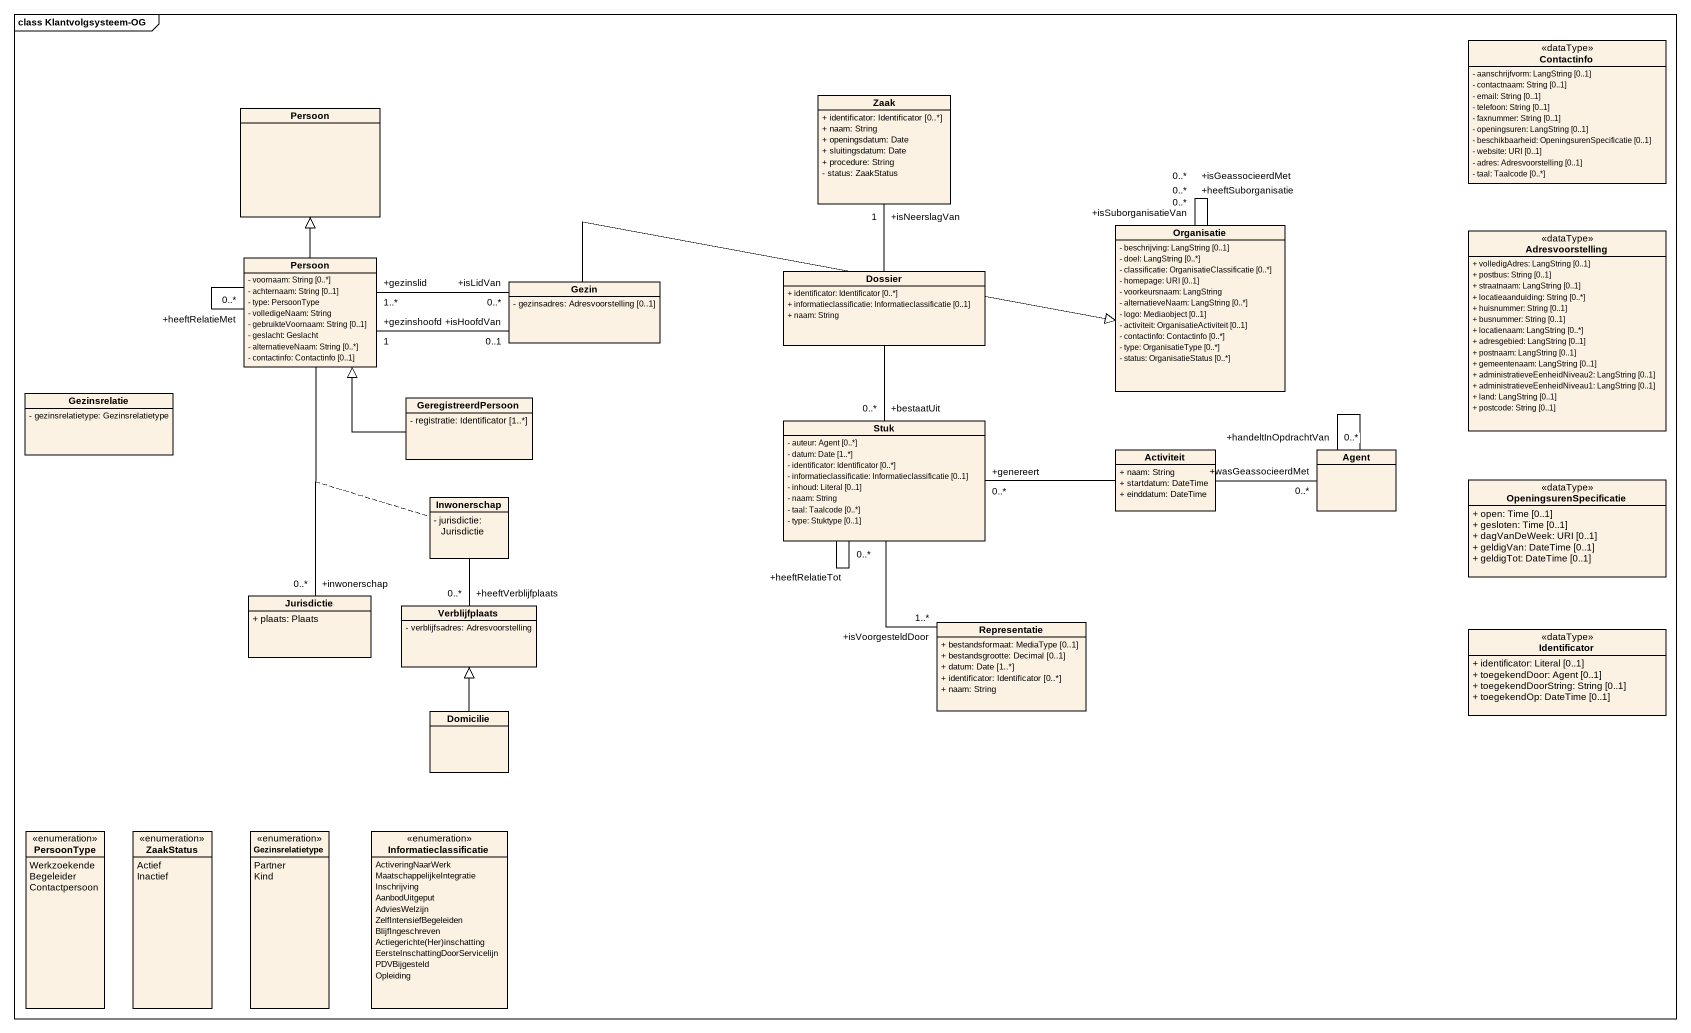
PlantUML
@startuml
mainframe class Klantvolgsysteem-OG
hide circle
hide empty members
skinparam classAttributeIconSize 0
class Contactinfo <<dataType>> {
  - aanschrijfvorm: LangString [0..1]
  - contactnaam: String [0..1]
  - email: String [0..1]
  - telefoon: String [0..1]
  - faxnummer: String [0..1]
  - openingsuren: LangString [0..1]
  - beschikbaarheid: OpeningsurenSpecificatie [0..1]
  - website: URI [0..1]
  - adres: Adresvoorstelling [0..1]
  - taal: Taalcode [0..*]
}
class Persoon
class Zaak {
  + identificator: Identificator [0..*]
  + naam: String
  + openingsdatum: Date
  + sluitingsdatum: Date
  + procedure: String
  - status: ZaakStatus
}
class Organisatie {
  - beschrijving: LangString [0..1]
  - doel: LangString [0..*]
  - classificatie: OrganisatieClassificatie [0..*]
  - homepage: URI [0..1]
  - voorkeursnaam: LangString
  - alternatieveNaam: LangString [0..*]
  - logo: Mediaobject [0..1]
  - activiteit: OrganisatieActiviteit [0..1]
  - contactinfo: Contactinfo [0..*]
  - type: OrganisatieType [0..*]
  - status: OrganisatieStatus [0..*]
}
class Adresvoorstelling <<dataType>> {
  + volledigAdres: LangString [0..1]
  + postbus: String [0..1]
  + straatnaam: LangString [0..1]
  + locatieaanduiding: String [0..*]
  + huisnummer: String [0..1]
  + busnummer: String [0..1]
  + locatienaam: LangString [0..*]
  + adresgebied: LangString [0..1]
  + postnaam: LangString [0..1]
  + gemeentenaam: LangString [0..1]
  + administratieveEenheidNiveau2: LangString [0..1]
  + administratieveEenheidNiveau1: LangString [0..1]
  + land: LangString [0..1]
  + postcode: String [0..1]
}
class "Persoon" as Persoon_2 {
  - voornaam: String [0..*]
  - achternaam: String [0..1]
  - type: PersoonType
  - volledigeNaam: String
  - gebruikteVoornaam: String [0..1]
  - geslacht: Geslacht
  - alternatieveNaam: String [0..*]
  - contactinfo: Contactinfo [0..1]
}
class Dossier {
  + identificator: Identificator [0..*]
  + informatieclassificatie: Informatieclassificatie [0..1]
  + naam: String
}
class Gezin {
  - gezinsadres: Adresvoorstelling [0..1]
}
class Gezinsrelatie {
  - gezinsrelatietype: Gezinsrelatietype
}
class GeregistreerdPersoon {
  - registratie: Identificator [1..*]
}
class Stuk {
  - auteur: Agent [0..*]
  - datum: Date [1..*]
  - identificator: Identificator [0..*]
  - informatieclassificatie: Informatieclassificatie [0..1]
  - inhoud: Literal [0..1]
  - naam: String
  - taal: Taalcode [0..*]
  - type: Stuktype [0..1]
}
class Activiteit {
  + naam: String
  + startdatum: DateTime
  + einddatum: DateTime
}
class "Agent" as Agent_
class Inwonerschap {
  - jurisdictie: Jurisdictie
}
class OpeningsurenSpecificatie <<dataType>> {
  + open: Time [0..1]
  + gesloten: Time [0..1]
  + dagVanDeWeek: URI [0..1]
  + geldigVan: DateTime [0..1]
  + geldigTot: DateTime [0..1]
}
class Jurisdictie {
  + plaats: Plaats
}
class Verblijfplaats {
  - verblijfsadres: Adresvoorstelling
}
class Representatie {
  + bestandsformaat: MediaType [0..1]
  + bestandsgrootte: Decimal [0..1]
  + datum: Date [1..*]
  + identificator: Identificator [0..*]
  + naam: String
}
class Identificator <<dataType>> {
  + identificator: Literal [0..1]
  + toegekendDoor: Agent [0..1]
  + toegekendDoorString: String [0..1]
  + toegekendOp: DateTime [0..1]
}
class Domicilie
enum PersoonType {
  Werkzoekende
  Begeleider
  Contactpersoon
}
enum ZaakStatus {
  Actief
  Inactief
}
enum Gezinsrelatietype {
  Partner
  Kind
}
enum Informatieclassificatie {
  ActiveringNaarWerk
  MaatschappelijkeIntegratie
  Inschrijving
  AanbodUitgeput
  AdviesWelzijn
  ZelfIntensiefBegeleiden
  BlijfIngeschreven
  {field} Actiegerichte(Her)inschatting
  EersteInschattingDoorServicelijn
  PDVBijgesteld
  Opleiding
}
Organisatie -- "+isSuborganisatieVan\n0..*" Organisatie
Organisatie -- "+heeftSuborganisatie\n0..*" Organisatie
Organisatie -- "+isGeassocieerdMet\n0..*" Organisatie
Persoon_2 -up-|> Persoon
Persoon_2 -- "+heeftRelatieMet\n0..*" Persoon_2
Persoon_2 "+gezinslid\n1..*" -right- "+isLidVan\n0..*" Gezin
Persoon_2 "+gezinshoofd\n1" -right- "+isHoofdVan\n0..1" Gezin
Persoon_2 -- "+inwonerschap\n0..*" Jurisdictie
(Persoon_2, Jurisdictie) .. Inwonerschap
Dossier -up- "+isNeerslagVan\n1" Zaak
Dossier -- "+bestaatUit\n0..*" Stuk
Gezin -right-|> Organisatie
GeregistreerdPersoon -up-|> Persoon_2
Stuk -- "+heeftRelatieTot\n0..*" Stuk
Stuk -- "+isVoorgesteldDoor\n1..*" Representatie
Activiteit -left- "+genereert\n0..*" Stuk
Activiteit -right- "+wasGeassocieerdMet\n0..*" Agent_
Agent_ -- "+handeltInOpdrachtVan\n0..*" Agent_
Inwonerschap -- "+heeftVerblijfplaats\n0..*" Verblijfplaats
Domicilie -up-|> Verblijfplaats
@enduml
